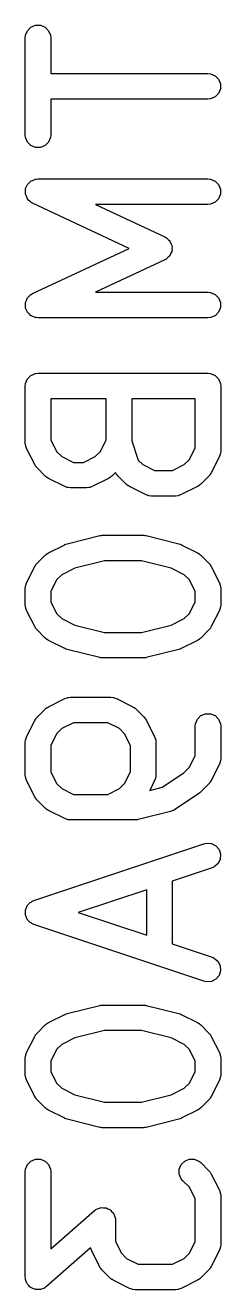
# Model space of a CAD drawing. Header units: millimetres. Extents: x 60 to 220, y -152 to -53.
# Drawn here: x 76.22 to 77.37, y -121.81 to -114.37 of the extents above; entities that cross this region are included whole.
import ezdxf

# ---------------------------------------------------------------- set-up
doc = ezdxf.new("R2010")
doc.units = ezdxf.units.MM
doc.layers.add('F.Silkscreen', color=41, linetype='CONTINUOUS', true_color=0xf2eda1)

msp = doc.modelspace()

# ---------------------------------------------------------------- linework, layer by layer
at = {"layer": 'F.Silkscreen', "linetype": 'CONTINUOUS'}
for p, q in [((76.22006, -114.432093), (76.231259, -114.405057)), ((76.231259, -114.405057), (76.251951, -114.384365)), ((76.251951, -114.384365), (76.278987, -114.373166)), ((76.278987, -114.373166), (76.308251, -114.373166)), ((76.308251, -114.373166), (76.335287, -114.384365)), ((76.335287, -114.384365), (76.355979, -114.405057)), ((76.355979, -114.405057), (76.367178, -114.432093)), ((76.218619, -114.446725), (76.22006, -114.432093)), ((76.218619, -115.018153), (76.218619, -114.446725)), ((76.367178, -114.432093), (76.368619, -114.446725)), ((76.368619, -114.446725), (76.368619, -114.657439)), ((76.368619, -114.657439), (77.293619, -114.657439)), ((77.293619, -114.657439), (77.308251, -114.65888)), ((77.308251, -114.65888), (77.335287, -114.670079)), ((77.335287, -114.670079), (77.355979, -114.690771)), ((77.355979, -114.690771), (77.367178, -114.717807)), ((77.355979, -114.774107), (77.335287, -114.794799)), ((77.367178, -114.747071), (77.355979, -114.774107)), ((77.367178, -114.717807), (77.367178, -114.747071)), ((77.293619, -114.807439), (76.368619, -114.807439)), ((76.368619, -114.807439), (76.368619, -115.018153)), ((77.308251, -114.805998), (77.293619, -114.807439)), ((77.335287, -114.794799), (77.308251, -114.805998)), ((76.22006, -115.032785), (76.218619, -115.018153)), ((76.231259, -115.059821), (76.22006, -115.032785)), ((76.251951, -115.080513), (76.231259, -115.059821)), ((76.278987, -115.091712), (76.251951, -115.080513)), ((76.335287, -115.080513), (76.308251, -115.091712)), ((76.355979, -115.059821), (76.335287, -115.080513)), ((76.367178, -115.032785), (76.355979, -115.059821)), ((76.368619, -115.018153), (76.367178, -115.032785)), ((76.308251, -115.091712), (76.278987, -115.091712)), ((76.233149, -115.307121), (76.242745, -115.298332)), ((76.242745, -115.298332), (76.251951, -115.289127)), ((76.251951, -115.289127), (76.253496, -115.288486)), ((76.253496, -115.288486), (76.25473, -115.287357)), ((76.25473, -115.287357), (76.26696, -115.282909)), ((76.26696, -115.282909), (76.278987, -115.277928)), ((76.278987, -115.277928), (76.281282, -115.277701)), ((76.281282, -115.277701), (76.282231, -115.277357)), ((76.282231, -115.277357), (76.283997, -115.277434)), ((76.283997, -115.277434), (76.293619, -115.276487)), ((76.293619, -115.276487), (77.293619, -115.276487)), ((77.293619, -115.276487), (77.308251, -115.277928)), ((77.308251, -115.277928), (77.335287, -115.289127)), ((77.335287, -115.289127), (77.355979, -115.309819)), ((76.219489, -115.362875), (76.22006, -115.349873)), ((76.22006, -115.364445), (76.219489, -115.362875)), ((76.22006, -115.336855), (76.220699, -115.33531)), ((76.22006, -115.349873), (76.22006, -115.336855)), ((76.22006, -115.366119), (76.22006, -115.364445)), ((76.225041, -115.378145), (76.22006, -115.366119)), ((76.220699, -115.33531), (76.220773, -115.333639)), ((76.220773, -115.333639), (76.226279, -115.32184)), ((76.229489, -115.390376), (76.225041, -115.378145)), ((76.226279, -115.32184), (76.231259, -115.309819)), ((76.231259, -115.309819), (76.232441, -115.308636)), ((76.232441, -115.308636), (76.233149, -115.307121)), ((77.355979, -115.309819), (77.367178, -115.336855)), ((77.367178, -115.366119), (77.355979, -115.393155)), ((77.367178, -115.336855), (77.367178, -115.366119)), ((76.230618, -115.391609), (76.229489, -115.390376)), ((76.231259, -115.393155), (76.230618, -115.391609)), ((76.240464, -115.40236), (76.231259, -115.393155)), ((76.249253, -115.411957), (76.240464, -115.40236)), ((76.251235, -115.413131), (76.249253, -115.411957)), ((76.251951, -115.413847), (76.251235, -115.413131)), ((76.253587, -115.414525), (76.251951, -115.413847)), ((76.261903, -115.419451), (76.253587, -115.414525)), ((76.83055, -115.68482), (76.261903, -115.419451)), ((77.293619, -115.426487), (76.631687, -115.426487)), ((76.631687, -115.426487), (77.039621, -115.616856)), ((77.308251, -115.425046), (77.293619, -115.426487)), ((77.335287, -115.413847), (77.308251, -115.425046)), ((77.355979, -115.393155), (77.335287, -115.413847)), ((77.039621, -115.616856), (77.04498, -115.62003)), ((77.04498, -115.62003), (77.046793, -115.62069)), ((77.046793, -115.62069), (77.048075, -115.621864)), ((77.048075, -115.621864), (77.052271, -115.62435)), ((77.052271, -115.62435), (77.059968, -115.632755)), ((77.059968, -115.632755), (77.068375, -115.640454)), ((77.068375, -115.640454), (77.069784, -115.643474)), ((77.069784, -115.643474), (77.072034, -115.645931)), ((77.072034, -115.645931), (77.075928, -115.65664)), ((77.075928, -115.65664), (77.08075, -115.666972)), ((77.08075, -115.666972), (77.080896, -115.6703)), ((77.080896, -115.6703), (77.082035, -115.673432)), ((77.082035, -115.673432), (77.081534, -115.68482)), ((76.261903, -115.950189), (76.83055, -115.68482)), ((77.04498, -115.749609), (77.039621, -115.752784)), ((77.046793, -115.74895), (77.04498, -115.749609)), ((77.048075, -115.747775), (77.046793, -115.74895)), ((77.052271, -115.74529), (77.048075, -115.747775)), ((77.059968, -115.736884), (77.052271, -115.74529)), ((77.068375, -115.729186), (77.059968, -115.736884)), ((77.069784, -115.726165), (77.068375, -115.729186)), ((77.072034, -115.723709), (77.069784, -115.726165)), ((77.075928, -115.712999), (77.072034, -115.723709)), ((77.08075, -115.702668), (77.075928, -115.712999)), ((77.080896, -115.699339), (77.08075, -115.702668)), ((77.082035, -115.696208), (77.080896, -115.699339)), ((77.081534, -115.68482), (77.082035, -115.696208)), ((77.039621, -115.752784), (76.631687, -115.943153)), ((76.231259, -115.976485), (76.240464, -115.967279)), ((76.240464, -115.967279), (76.249253, -115.957683)), ((76.249253, -115.957683), (76.251235, -115.956508)), ((76.251235, -115.956508), (76.251951, -115.955793)), ((76.251951, -115.955793), (76.253587, -115.955114)), ((76.253587, -115.955114), (76.261903, -115.950189)), ((76.631687, -115.943153), (77.293619, -115.943153)), ((77.293619, -115.943153), (77.308251, -115.944594)), ((77.308251, -115.944594), (77.335287, -115.955793)), ((77.335287, -115.955793), (77.355979, -115.976485)), ((76.219489, -116.006765), (76.22006, -116.005194)), ((76.22006, -116.019766), (76.219489, -116.006765)), ((76.22006, -116.003521), (76.225041, -115.991494)), ((76.22006, -116.005194), (76.22006, -116.003521)), ((76.22006, -116.032785), (76.22006, -116.019766)), ((76.220699, -116.034329), (76.22006, -116.032785)), ((76.220773, -116.036001), (76.220699, -116.034329)), ((76.226279, -116.047799), (76.220773, -116.036001)), ((76.225041, -115.991494), (76.229489, -115.979264)), ((76.231259, -116.059821), (76.226279, -116.047799)), ((76.229489, -115.979264), (76.230618, -115.97803)), ((76.230618, -115.97803), (76.231259, -115.976485)), ((77.355979, -115.976485), (77.367178, -116.003521)), ((77.367178, -116.032785), (77.355979, -116.059821)), ((77.367178, -116.003521), (77.367178, -116.032785)), ((76.232441, -116.061003), (76.231259, -116.059821)), ((76.233149, -116.062519), (76.232441, -116.061003)), ((76.242745, -116.071307), (76.233149, -116.062519)), ((76.251951, -116.080513), (76.242745, -116.071307)), ((76.253496, -116.081153), (76.251951, -116.080513)), ((76.25473, -116.082283), (76.253496, -116.081153)), ((76.26696, -116.08673), (76.25473, -116.082283)), ((76.278987, -116.091712), (76.26696, -116.08673)), ((76.281282, -116.091938), (76.278987, -116.091712)), ((76.282231, -116.092283), (76.281282, -116.091938)), ((76.283997, -116.092205), (76.282231, -116.092283)), ((76.293619, -116.093153), (76.283997, -116.092205)), ((77.293619, -116.093153), (76.293619, -116.093153)), ((77.308251, -116.091712), (77.293619, -116.093153)), ((77.335287, -116.080513), (77.308251, -116.091712)), ((77.355979, -116.059821), (77.335287, -116.080513)), ((76.278987, -116.420785), (76.293619, -116.419344)), ((76.293619, -116.419344), (77.293619, -116.419344)), ((77.293619, -116.419344), (77.308251, -116.420785)), ((76.218619, -116.494344), (76.22006, -116.479712)), ((76.218619, -116.827677), (76.218619, -116.494344)), ((76.22006, -116.479712), (76.231259, -116.452676)), ((76.231259, -116.452676), (76.251951, -116.431984)), ((76.251951, -116.431984), (76.278987, -116.420785)), ((77.308251, -116.420785), (77.335287, -116.431984)), ((77.335287, -116.431984), (77.355979, -116.452676)), ((77.355979, -116.452676), (77.367178, -116.479712)), ((77.367178, -116.479712), (77.368619, -116.494344)), ((77.368619, -116.494344), (77.368619, -116.875296)), ((76.694809, -116.569344), (76.368619, -116.569344)), ((76.368619, -116.569344), (76.368619, -116.809972)), ((76.694809, -116.809972), (76.694809, -116.569344)), ((77.218619, -116.569344), (76.844809, -116.569344)), ((76.844809, -116.569344), (76.844809, -116.815506)), ((77.218619, -116.857591), (77.218619, -116.569344)), ((76.22006, -116.842309), (76.218619, -116.827677)), ((76.221091, -116.844798), (76.22006, -116.842309)), ((76.221282, -116.847486), (76.221091, -116.844798)), ((76.226537, -116.861218), (76.221282, -116.847486)), ((76.274156, -116.956456), (76.226537, -116.861218)), ((76.368619, -116.809972), (76.402877, -116.878488)), ((76.660551, -116.878488), (76.694809, -116.809972)), ((76.844809, -116.815506), (76.88298, -116.93002)), ((77.184361, -116.926106), (77.218619, -116.857591)), ((76.402877, -116.878488), (76.433284, -116.908895)), ((76.433284, -116.908895), (76.5018, -116.943153)), ((76.561628, -116.943153), (76.630144, -116.908895)), ((76.630144, -116.908895), (76.660551, -116.878488)), ((76.88298, -116.93002), (76.909474, -116.956514)), ((77.153953, -116.956513), (77.184361, -116.926106)), ((77.360701, -116.908837), (77.313082, -117.004075)), ((77.365956, -116.895106), (77.360701, -116.908837)), ((77.366147, -116.892416), (77.365956, -116.895106)), ((77.367178, -116.889928), (77.366147, -116.892416)), ((77.368619, -116.875296), (77.367178, -116.889928)), ((76.27812, -116.962755), (76.274156, -116.956456)), ((76.278878, -116.964583), (76.27812, -116.962755)), ((76.280566, -116.966639), (76.278878, -116.964583)), ((76.281988, -116.968899), (76.280566, -116.966639)), ((76.283486, -116.970198), (76.281988, -116.968899)), ((76.288205, -116.975948), (76.283486, -116.970198)), ((76.335824, -117.023567), (76.288205, -116.975948)), ((76.5018, -116.943153), (76.561628, -116.943153)), ((76.749562, -117.001608), (76.727604, -117.023567)), ((76.752271, -117.007676), (76.749562, -117.001608)), ((76.754036, -117.009711), (76.752271, -117.007676)), ((76.755068, -117.012202), (76.754036, -117.009711)), ((76.764395, -117.023567), (76.755068, -117.012202)), ((76.909474, -116.956514), (76.97799, -116.990772)), ((76.97799, -116.990772), (77.085437, -116.990772)), ((77.085437, -116.990772), (77.153953, -116.956513)), ((77.306672, -117.014258), (77.30525, -117.016518)), ((77.30836, -117.012202), (77.306672, -117.014258)), ((77.309117, -117.010374), (77.30836, -117.012202)), ((77.313082, -117.004075), (77.309117, -117.010374)), ((76.341573, -117.028285), (76.335824, -117.023567)), ((76.342873, -117.029784), (76.341573, -117.028285)), ((76.345132, -117.031205), (76.342873, -117.029784)), ((76.347189, -117.032894), (76.345132, -117.031205)), ((76.349016, -117.033651), (76.347189, -117.032894)), ((76.355316, -117.037616), (76.349016, -117.033651)), ((76.450554, -117.085235), (76.355316, -117.037616)), ((76.464285, -117.09049), (76.450554, -117.085235)), ((76.612874, -117.085235), (76.599142, -117.09049)), ((76.708112, -117.037616), (76.612874, -117.085235)), ((76.714411, -117.033651), (76.708112, -117.037616)), ((76.716239, -117.032894), (76.714411, -117.033651)), ((76.718295, -117.031205), (76.716239, -117.032894)), ((76.720555, -117.029784), (76.718295, -117.031205)), ((76.721854, -117.028285), (76.720555, -117.029784)), ((76.727604, -117.023567), (76.721854, -117.028285)), ((76.812014, -117.071186), (76.764395, -117.023567)), ((76.817763, -117.075904), (76.812014, -117.071186)), ((76.819063, -117.077403), (76.817763, -117.075904)), ((76.821322, -117.078824), (76.819063, -117.077403)), ((76.823379, -117.080513), (76.821322, -117.078824)), ((76.825206, -117.08127), (76.823379, -117.080513)), ((76.831506, -117.085235), (76.825206, -117.08127)), ((76.926744, -117.132854), (76.831506, -117.085235)), ((77.231921, -117.085235), (77.136683, -117.132854)), ((77.238217, -117.081271), (77.231921, -117.085235)), ((77.240047, -117.080514), (77.238217, -117.081271)), ((77.242105, -117.078824), (77.240047, -117.080514)), ((77.244364, -117.077403), (77.242105, -117.078824)), ((77.245663, -117.075904), (77.244364, -117.077403)), ((77.251412, -117.071187), (77.245663, -117.075904)), ((77.299032, -117.023568), (77.251412, -117.071187)), ((77.30375, -117.017818), (77.299032, -117.023568)), ((77.30525, -117.016518), (77.30375, -117.017818)), ((76.466974, -117.090681), (76.464285, -117.09049)), ((76.469463, -117.091712), (76.466974, -117.090681)), ((76.484095, -117.093153), (76.469463, -117.091712)), ((76.579333, -117.093153), (76.484095, -117.093153)), ((76.593965, -117.091712), (76.579333, -117.093153)), ((76.596454, -117.09068), (76.593965, -117.091712)), ((76.599142, -117.09049), (76.596454, -117.09068)), ((76.940475, -117.138109), (76.926744, -117.132854)), ((76.943164, -117.1383), (76.940475, -117.138109)), ((76.945653, -117.139331), (76.943164, -117.1383)), ((76.960285, -117.140772), (76.945653, -117.139331)), ((77.103142, -117.140772), (76.960285, -117.140772)), ((77.117774, -117.139331), (77.103142, -117.140772)), ((77.120263, -117.138299), (77.117774, -117.139331)), ((77.122951, -117.138109), (77.120263, -117.138299)), ((77.136683, -117.132854), (77.122951, -117.138109)), ((76.465905, -117.421583), (76.656381, -117.373964)), ((76.656381, -117.373964), (76.658917, -117.373588)), ((76.658917, -117.373588), (76.659939, -117.373166)), ((76.659939, -117.373166), (76.665451, -117.372623)), ((76.665451, -117.372623), (76.670925, -117.371814)), ((76.670925, -117.371814), (76.672017, -117.371976)), ((76.672017, -117.371976), (76.674571, -117.371725)), ((76.674571, -117.371725), (76.912666, -117.371725)), ((76.912666, -117.371725), (76.915219, -117.371976)), ((76.915219, -117.371976), (76.916312, -117.371814)), ((76.916312, -117.371814), (76.921785, -117.372623)), ((76.921785, -117.372623), (76.927298, -117.373166)), ((76.927298, -117.373166), (76.928319, -117.373588)), ((76.928319, -117.373588), (76.930856, -117.373964)), ((76.930856, -117.373964), (77.121332, -117.421583)), ((76.355316, -117.474881), (76.450554, -117.427262)), ((76.450554, -117.427262), (76.451623, -117.426852)), ((76.451623, -117.426852), (76.452059, -117.42653)), ((76.452059, -117.42653), (76.458195, -117.424337)), ((76.458195, -117.424337), (76.464285, -117.422007)), ((76.464285, -117.422007), (76.464825, -117.421968)), ((76.464825, -117.421968), (76.465905, -117.421583)), ((77.121332, -117.421583), (77.122411, -117.421968)), ((77.122411, -117.421968), (77.122951, -117.422007)), ((77.122951, -117.422007), (77.129032, -117.424334)), ((77.129032, -117.424334), (77.135178, -117.42653)), ((77.135178, -117.42653), (77.135613, -117.426852)), ((77.135613, -117.426852), (77.136683, -117.427262)), ((77.136683, -117.427262), (77.231921, -117.474881)), ((76.288205, -117.536549), (76.335824, -117.48893)), ((76.335824, -117.48893), (76.341573, -117.484211)), ((76.341573, -117.484211), (76.342873, -117.482713)), ((76.342873, -117.482713), (76.345132, -117.481291)), ((76.345132, -117.481291), (76.347189, -117.479603)), ((76.347189, -117.479603), (76.349016, -117.478845)), ((76.349016, -117.478845), (76.355316, -117.474881)), ((76.683805, -117.521725), (76.510271, -117.565108)), ((76.903432, -117.521725), (76.683805, -117.521725)), ((77.076966, -117.565108), (76.903432, -117.521725)), ((77.231921, -117.474881), (77.238217, -117.478844)), ((77.238217, -117.478844), (77.240047, -117.479602)), ((77.240047, -117.479602), (77.242105, -117.481291)), ((77.242105, -117.481291), (77.244364, -117.482713)), ((77.244364, -117.482713), (77.245663, -117.484211)), ((77.245663, -117.484211), (77.251412, -117.488929)), ((77.251412, -117.488929), (77.299032, -117.536548)), ((76.226537, -117.651279), (76.274156, -117.556041)), ((76.274156, -117.556041), (76.27812, -117.549741)), ((76.27812, -117.549741), (76.278878, -117.547914)), ((76.278878, -117.547914), (76.280566, -117.545857)), ((76.280566, -117.545857), (76.281988, -117.543598)), ((76.281988, -117.543598), (76.283486, -117.542298)), ((76.283486, -117.542298), (76.288205, -117.536549)), ((76.433284, -117.603602), (76.402877, -117.634009)), ((76.510271, -117.565108), (76.433284, -117.603602)), ((77.153953, -117.603602), (77.076966, -117.565108)), ((77.184361, -117.634009), (77.153953, -117.603602)), ((77.299032, -117.536548), (77.30375, -117.542297)), ((77.30375, -117.542297), (77.30525, -117.543598)), ((77.30525, -117.543598), (77.306672, -117.545857)), ((77.306672, -117.545857), (77.30836, -117.547914)), ((77.30836, -117.547914), (77.309117, -117.549741)), ((77.309117, -117.549741), (77.313082, -117.556041)), ((77.313082, -117.556041), (77.360701, -117.651279)), ((76.218619, -117.68482), (76.22006, -117.670188)), ((76.22006, -117.670188), (76.221091, -117.667698)), ((76.221091, -117.667698), (76.221282, -117.665011)), ((76.221282, -117.665011), (76.226537, -117.651279)), ((76.402877, -117.634009), (76.368619, -117.702525)), ((77.218619, -117.702525), (77.184361, -117.634009)), ((77.360701, -117.651279), (77.365956, -117.66501)), ((77.365956, -117.66501), (77.366147, -117.667699)), ((77.366147, -117.667699), (77.367178, -117.670188)), ((77.367178, -117.670188), (77.368619, -117.68482)), ((76.218619, -117.780058), (76.218619, -117.68482)), ((76.368619, -117.702525), (76.368619, -117.762353)), ((77.218619, -117.762353), (77.218619, -117.702525)), ((77.368619, -117.68482), (77.368619, -117.780058)), ((76.22006, -117.79469), (76.218619, -117.780058)), ((76.221091, -117.797179), (76.22006, -117.79469)), ((76.221282, -117.799867), (76.221091, -117.797179)), ((76.226537, -117.813599), (76.221282, -117.799867)), ((76.274156, -117.908837), (76.226537, -117.813599)), ((76.368619, -117.762353), (76.402877, -117.830869)), ((76.402877, -117.830869), (76.433284, -117.861276)), ((77.153953, -117.861275), (77.184361, -117.830868)), ((77.184361, -117.830868), (77.218619, -117.762353)), ((77.360701, -117.813599), (77.313082, -117.908837)), ((77.365956, -117.799868), (77.360701, -117.813599)), ((77.366147, -117.797178), (77.365956, -117.799868)), ((77.367178, -117.79469), (77.366147, -117.797178)), ((77.368619, -117.780058), (77.367178, -117.79469)), ((76.433284, -117.861276), (76.510271, -117.899769)), ((76.510271, -117.899769), (76.683805, -117.943153)), ((76.903432, -117.943153), (77.076966, -117.899769)), ((77.076966, -117.899769), (77.153953, -117.861275)), ((76.27812, -117.915136), (76.274156, -117.908837)), ((76.278878, -117.916964), (76.27812, -117.915136)), ((76.280566, -117.91902), (76.278878, -117.916964)), ((76.281988, -117.92128), (76.280566, -117.91902)), ((76.283486, -117.922579), (76.281988, -117.92128)), ((76.288205, -117.928329), (76.283486, -117.922579)), ((76.335824, -117.975948), (76.288205, -117.928329)), ((76.341573, -117.980666), (76.335824, -117.975948)), ((76.342873, -117.982165), (76.341573, -117.980666)), ((76.683805, -117.943153), (76.903432, -117.943153)), ((77.245663, -117.980666), (77.244364, -117.982165)), ((77.251412, -117.975949), (77.245663, -117.980666)), ((77.299032, -117.92833), (77.251412, -117.975949)), ((77.30375, -117.92258), (77.299032, -117.92833)), ((77.30525, -117.92128), (77.30375, -117.92258)), ((77.306672, -117.91902), (77.30525, -117.92128)), ((77.30836, -117.916964), (77.306672, -117.91902)), ((77.309117, -117.915136), (77.30836, -117.916964)), ((77.313082, -117.908837), (77.309117, -117.915136)), ((76.345132, -117.983586), (76.342873, -117.982165)), ((76.347189, -117.985275), (76.345132, -117.983586)), ((76.349016, -117.986032), (76.347189, -117.985275)), ((76.355316, -117.989997), (76.349016, -117.986032)), ((76.450554, -118.037616), (76.355316, -117.989997)), ((76.451623, -118.038025), (76.450554, -118.037616)), ((76.452059, -118.038348), (76.451623, -118.038025)), ((76.458195, -118.04054), (76.452059, -118.038348)), ((76.464285, -118.042871), (76.458195, -118.04054)), ((76.464825, -118.042909), (76.464285, -118.042871)), ((76.465905, -118.043295), (76.464825, -118.042909)), ((76.656381, -118.090914), (76.465905, -118.043295)), ((77.121332, -118.043295), (76.930856, -118.090914)), ((77.122411, -118.042909), (77.121332, -118.043295)), ((77.122951, -118.042871), (77.122411, -118.042909)), ((77.129032, -118.040543), (77.122951, -118.042871)), ((77.135178, -118.038348), (77.129032, -118.040543)), ((77.135613, -118.038025), (77.135178, -118.038348)), ((77.136683, -118.037616), (77.135613, -118.038025)), ((77.231921, -117.989997), (77.136683, -118.037616)), ((77.238217, -117.986033), (77.231921, -117.989997)), ((77.240047, -117.985276), (77.238217, -117.986033)), ((77.242105, -117.983586), (77.240047, -117.985276)), ((77.244364, -117.982165), (77.242105, -117.983586)), ((76.658917, -118.091289), (76.656381, -118.090914)), ((76.659939, -118.091712), (76.658917, -118.091289)), ((76.665451, -118.092254), (76.659939, -118.091712)), ((76.670925, -118.093064), (76.665451, -118.092254)), ((76.672017, -118.092901), (76.670925, -118.093064)), ((76.674571, -118.093153), (76.672017, -118.092901)), ((76.912666, -118.093153), (76.674571, -118.093153)), ((76.915219, -118.092901), (76.912666, -118.093153)), ((76.916312, -118.093064), (76.915219, -118.092901)), ((76.921785, -118.092254), (76.916312, -118.093064)), ((76.927298, -118.091712), (76.921785, -118.092254)), ((76.928319, -118.091289), (76.927298, -118.091712)), ((76.930856, -118.090914), (76.928319, -118.091289)), ((76.355316, -118.379643), (76.450554, -118.332024)), ((76.450554, -118.332024), (76.464285, -118.326769)), ((76.464285, -118.326769), (76.466974, -118.326577)), ((76.466974, -118.326577), (76.469463, -118.325547)), ((76.469463, -118.325547), (76.484095, -118.324106)), ((76.484095, -118.324106), (76.72219, -118.324106)), ((76.72219, -118.324106), (76.736822, -118.325547)), ((76.736822, -118.325547), (76.739311, -118.326578)), ((76.739311, -118.326578), (76.741999, -118.326769)), ((76.741999, -118.326769), (76.755731, -118.332024)), ((76.755731, -118.332024), (76.850969, -118.379643)), ((76.288205, -118.441311), (76.335824, -118.393692)), ((76.335824, -118.393692), (76.341573, -118.388973)), ((76.341573, -118.388973), (76.342873, -118.387475)), ((76.342873, -118.387475), (76.345132, -118.386053)), ((76.345132, -118.386053), (76.347189, -118.384365)), ((76.347189, -118.384365), (76.349016, -118.383607)), ((76.349016, -118.383607), (76.355316, -118.379643)), ((76.850969, -118.379643), (76.857268, -118.383607)), ((76.857268, -118.383607), (76.859096, -118.384365)), ((76.859096, -118.384365), (76.861152, -118.386053)), ((76.861152, -118.386053), (76.863412, -118.387475)), ((76.863412, -118.387475), (76.864711, -118.388973)), ((76.864711, -118.388973), (76.870461, -118.393692)), ((76.870461, -118.393692), (76.91808, -118.441311)), ((77.251951, -118.431984), (77.278987, -118.420785)), ((77.278987, -118.420785), (77.308251, -118.420785)), ((77.308251, -118.420785), (77.335287, -118.431984)), ((76.226537, -118.556041), (76.274156, -118.460803)), ((76.274156, -118.460803), (76.27812, -118.454503)), ((76.27812, -118.454503), (76.278878, -118.452676)), ((76.278878, -118.452676), (76.280566, -118.450619)), ((76.280566, -118.450619), (76.281988, -118.44836)), ((76.281988, -118.44836), (76.283486, -118.44706)), ((76.283486, -118.44706), (76.288205, -118.441311)), ((76.5018, -118.474106), (76.433284, -118.508364)), ((76.704485, -118.474106), (76.5018, -118.474106)), ((76.773001, -118.508364), (76.704485, -118.474106)), ((76.91808, -118.441311), (76.922798, -118.44706)), ((76.922798, -118.44706), (76.924297, -118.44836)), ((76.924297, -118.44836), (76.925718, -118.450619)), ((76.925718, -118.450619), (76.927407, -118.452676)), ((76.927407, -118.452676), (76.928164, -118.454503)), ((76.928164, -118.454503), (76.932129, -118.460803)), ((76.932129, -118.460803), (76.979748, -118.556041)), ((77.218619, -118.494344), (77.22006, -118.479712)), ((77.218619, -118.667115), (77.218619, -118.494344)), ((77.22006, -118.479712), (77.231259, -118.452676)), ((77.231259, -118.452676), (77.251951, -118.431984)), ((77.335287, -118.431984), (77.355979, -118.452676)), ((77.355979, -118.452676), (77.367178, -118.479712)), ((77.367178, -118.479712), (77.368619, -118.494344)), ((77.368619, -118.494344), (77.368619, -118.68482)), ((76.218619, -118.589582), (76.22006, -118.57495)), ((76.22006, -118.57495), (76.221091, -118.57246)), ((76.221091, -118.57246), (76.221282, -118.569773)), ((76.221282, -118.569773), (76.226537, -118.556041)), ((76.402877, -118.538771), (76.368619, -118.607287)), ((76.433284, -118.508364), (76.402877, -118.538771)), ((76.803408, -118.538771), (76.773001, -118.508364)), ((76.837666, -118.607287), (76.803408, -118.538771)), ((76.979748, -118.556041), (76.985003, -118.569772)), ((76.985003, -118.569772), (76.985194, -118.572461)), ((76.985194, -118.572461), (76.986225, -118.57495)), ((76.986225, -118.57495), (76.987666, -118.589582)), ((76.218619, -118.780058), (76.218619, -118.589582)), ((76.368619, -118.607287), (76.368619, -118.762353)), ((76.837666, -118.762353), (76.837666, -118.607287)), ((76.987666, -118.589582), (76.987666, -118.780058)), ((77.184361, -118.73563), (77.218619, -118.667115)), ((77.360701, -118.718361), (77.313082, -118.813599)), ((77.365956, -118.70463), (77.360701, -118.718361)), ((77.366147, -118.70194), (77.365956, -118.70463)), ((77.367178, -118.699452), (77.366147, -118.70194)), ((77.368619, -118.68482), (77.367178, -118.699452)), ((76.22006, -118.79469), (76.218619, -118.780058)), ((76.221091, -118.797179), (76.22006, -118.79469)), ((76.221282, -118.799867), (76.221091, -118.797179)), ((76.368619, -118.762353), (76.402877, -118.830869)), ((76.803408, -118.830869), (76.837666, -118.762353)), ((76.985194, -118.797178), (76.985003, -118.799868)), ((76.986225, -118.79469), (76.985194, -118.797178)), ((76.987666, -118.780058), (76.986225, -118.79469)), ((77.024729, -118.853304), (77.150598, -118.769392)), ((77.150598, -118.769392), (77.184361, -118.73563)), ((76.226537, -118.813599), (76.221282, -118.799867)), ((76.274156, -118.908837), (76.226537, -118.813599)), ((76.402877, -118.830869), (76.433284, -118.861276)), ((76.433284, -118.861276), (76.5018, -118.895534)), ((76.704485, -118.895534), (76.773001, -118.861276)), ((76.773001, -118.861276), (76.803408, -118.830869)), ((76.979748, -118.813599), (76.950633, -118.871829)), ((76.950633, -118.871829), (77.024729, -118.853304)), ((76.985003, -118.799868), (76.979748, -118.813599)), ((77.299032, -118.833092), (77.251412, -118.880711)), ((77.30375, -118.827342), (77.299032, -118.833092)), ((77.30525, -118.826042), (77.30375, -118.827342)), ((77.306672, -118.823782), (77.30525, -118.826042)), ((77.30836, -118.821726), (77.306672, -118.823782)), ((77.309117, -118.819898), (77.30836, -118.821726)), ((77.313082, -118.813599), (77.309117, -118.819898)), ((76.27812, -118.915136), (76.274156, -118.908837)), ((76.278878, -118.916964), (76.27812, -118.915136)), ((76.280566, -118.91902), (76.278878, -118.916964)), ((76.281988, -118.92128), (76.280566, -118.91902)), ((76.283486, -118.922579), (76.281988, -118.92128)), ((76.288205, -118.928329), (76.283486, -118.922579)), ((76.335824, -118.975948), (76.288205, -118.928329)), ((76.5018, -118.895534), (76.704485, -118.895534)), ((77.239983, -118.890081), (77.097126, -118.985319)), ((77.240023, -118.890047), (77.239983, -118.890081)), ((77.240047, -118.890038), (77.240023, -118.890047)), ((77.245623, -118.885461), (77.240047, -118.890038)), ((77.251358, -118.880765), (77.245623, -118.885461)), ((77.251372, -118.880743), (77.251358, -118.880765)), ((77.251412, -118.880711), (77.251372, -118.880743)), ((76.341573, -118.980666), (76.335824, -118.975948)), ((76.342873, -118.982165), (76.341573, -118.980666)), ((76.345132, -118.983586), (76.342873, -118.982165)), ((76.347189, -118.985275), (76.345132, -118.983586)), ((76.349016, -118.986032), (76.347189, -118.985275)), ((76.355316, -118.989997), (76.349016, -118.986032)), ((76.450554, -119.037616), (76.355316, -118.989997)), ((77.073713, -118.995676), (76.883237, -119.043295)), ((77.082335, -118.992595), (77.073713, -118.995676)), ((77.084152, -118.992236), (77.082335, -118.992595)), ((77.085799, -118.991357), (77.084152, -118.992236)), ((77.087559, -118.990729), (77.085799, -118.991357)), ((77.089047, -118.989625), (77.087559, -118.990729)), ((77.097126, -118.985319), (77.089047, -118.989625)), ((76.464285, -119.042871), (76.450554, -119.037616)), ((76.466974, -119.043062), (76.464285, -119.042871)), ((76.469463, -119.044093), (76.466974, -119.043062)), ((76.484095, -119.045534), (76.469463, -119.044093)), ((76.865047, -119.045534), (76.484095, -119.045534)), ((76.8676, -119.045282), (76.865047, -119.045534)), ((76.868693, -119.045445), (76.8676, -119.045282)), ((76.874166, -119.044635), (76.868693, -119.045445)), ((76.879679, -119.044093), (76.874166, -119.044635)), ((76.8807, -119.04367), (76.879679, -119.044093)), ((76.883237, -119.043295), (76.8807, -119.04367)), ((76.269902, -119.518431), (77.269902, -119.185098)), ((77.269902, -119.185098), (77.284238, -119.181838)), ((77.284238, -119.181838), (77.313428, -119.183913)), ((77.313428, -119.183913), (77.339602, -119.196999)), ((77.339602, -119.196999), (77.358776, -119.219107)), ((77.358776, -119.219107), (77.36803, -119.246869)), ((77.352868, -119.302232), (77.330761, -119.321406)), ((77.365955, -119.276059), (77.352868, -119.302232)), ((77.36803, -119.246869), (77.365955, -119.276059)), ((77.317336, -119.3274), (77.082904, -119.405543)), ((77.330761, -119.321406), (77.317336, -119.3274)), ((76.932904, -119.455543), (76.530789, -119.589582)), ((76.932904, -119.72362), (76.932904, -119.455543)), ((77.082904, -119.405543), (77.082904, -119.77362)), ((76.234369, -119.543599), (76.241473, -119.537436)), ((76.241473, -119.537436), (76.247636, -119.530332)), ((76.247636, -119.530332), (76.252427, -119.527936)), ((76.252427, -119.527936), (76.256476, -119.524425)), ((76.256476, -119.524425), (76.269902, -119.518431)), ((76.219208, -119.580202), (76.220903, -119.575116)), ((76.219874, -119.589582), (76.219208, -119.580202)), ((76.219208, -119.598962), (76.219874, -119.589582)), ((76.220903, -119.604047), (76.219208, -119.598962)), ((76.220903, -119.575116), (76.221283, -119.569772)), ((76.221283, -119.609392), (76.220903, -119.604047)), ((76.221283, -119.569772), (76.225487, -119.561362)), ((76.225487, -119.617801), (76.221283, -119.609392)), ((76.225487, -119.561362), (76.228462, -119.552439)), ((76.228462, -119.552439), (76.231973, -119.54839)), ((76.231973, -119.54839), (76.234369, -119.543599)), ((76.530789, -119.589582), (76.932904, -119.72362)), ((76.228462, -119.626725), (76.225487, -119.617801)), ((76.231973, -119.630773), (76.228462, -119.626725)), ((76.234369, -119.635565), (76.231973, -119.630773)), ((76.241473, -119.641727), (76.234369, -119.635565)), ((76.247636, -119.648832), (76.241473, -119.641727)), ((76.252427, -119.651227), (76.247636, -119.648832)), ((76.256476, -119.654739), (76.252427, -119.651227)), ((76.269902, -119.660733), (76.256476, -119.654739)), ((77.269902, -119.994066), (76.269902, -119.660733)), ((77.082904, -119.77362), (77.317336, -119.851764)), ((77.317336, -119.851764), (77.330761, -119.857758)), ((77.330761, -119.857758), (77.352868, -119.876932)), ((77.352868, -119.876932), (77.365955, -119.903105)), ((77.365955, -119.903105), (77.36803, -119.932295)), ((77.339602, -119.982165), (77.313428, -119.995251)), ((77.358776, -119.960057), (77.339602, -119.982165)), ((77.36803, -119.932295), (77.358776, -119.960057)), ((77.284238, -119.997326), (77.269902, -119.994066)), ((77.313428, -119.995251), (77.284238, -119.997326)), ((76.465905, -120.183488), (76.656381, -120.135869)), ((76.656381, -120.135869), (76.658917, -120.135493)), ((76.658917, -120.135493), (76.659939, -120.135071)), ((76.659939, -120.135071), (76.665451, -120.134528)), ((76.665451, -120.134528), (76.670925, -120.133719)), ((76.670925, -120.133719), (76.672017, -120.133881)), ((76.672017, -120.133881), (76.674571, -120.13363)), ((76.674571, -120.13363), (76.912666, -120.13363)), ((76.912666, -120.13363), (76.915219, -120.133881)), ((76.915219, -120.133881), (76.916312, -120.133719)), ((76.916312, -120.133719), (76.921785, -120.134528)), ((76.921785, -120.134528), (76.927298, -120.135071)), ((76.927298, -120.135071), (76.928319, -120.135493)), ((76.928319, -120.135493), (76.930856, -120.135869)), ((76.930856, -120.135869), (77.121332, -120.183488)), ((76.355316, -120.236786), (76.450554, -120.189167)), ((76.450554, -120.189167), (76.451623, -120.188757)), ((76.451623, -120.188757), (76.452059, -120.188435)), ((76.452059, -120.188435), (76.458195, -120.186242)), ((76.458195, -120.186242), (76.464285, -120.183912)), ((76.464285, -120.183912), (76.464825, -120.183873)), ((76.464825, -120.183873), (76.465905, -120.183488)), ((77.121332, -120.183488), (77.122411, -120.183873)), ((77.122411, -120.183873), (77.122951, -120.183912)), ((77.122951, -120.183912), (77.129032, -120.186239)), ((77.129032, -120.186239), (77.135178, -120.188435)), ((77.135178, -120.188435), (77.135613, -120.188757)), ((77.135613, -120.188757), (77.136683, -120.189167)), ((77.136683, -120.189167), (77.231921, -120.236786)), ((76.288205, -120.298454), (76.335824, -120.250835)), ((76.335824, -120.250835), (76.341573, -120.246116)), ((76.341573, -120.246116), (76.342873, -120.244618)), ((76.342873, -120.244618), (76.345132, -120.243196)), ((76.345132, -120.243196), (76.347189, -120.241508)), ((76.347189, -120.241508), (76.349016, -120.24075)), ((76.349016, -120.24075), (76.355316, -120.236786)), ((76.683805, -120.28363), (76.510271, -120.327013)), ((76.903432, -120.28363), (76.683805, -120.28363)), ((77.076966, -120.327013), (76.903432, -120.28363)), ((77.231921, -120.236786), (77.238217, -120.240749)), ((77.238217, -120.240749), (77.240047, -120.241507)), ((77.240047, -120.241507), (77.242105, -120.243196)), ((77.242105, -120.243196), (77.244364, -120.244618)), ((77.244364, -120.244618), (77.245663, -120.246116)), ((77.245663, -120.246116), (77.251412, -120.250834)), ((77.251412, -120.250834), (77.299032, -120.298453)), ((76.226537, -120.413184), (76.274156, -120.317946)), ((76.274156, -120.317946), (76.27812, -120.311646)), ((76.27812, -120.311646), (76.278878, -120.309819)), ((76.278878, -120.309819), (76.280566, -120.307762)), ((76.280566, -120.307762), (76.281988, -120.305503)), ((76.281988, -120.305503), (76.283486, -120.304203)), ((76.283486, -120.304203), (76.288205, -120.298454)), ((76.510271, -120.327013), (76.433284, -120.365507)), ((77.153953, -120.365507), (77.076966, -120.327013)), ((77.299032, -120.298453), (77.30375, -120.304202)), ((77.30375, -120.304202), (77.30525, -120.305503)), ((77.30525, -120.305503), (77.306672, -120.307762)), ((77.306672, -120.307762), (77.30836, -120.309819)), ((77.30836, -120.309819), (77.309117, -120.311646)), ((77.309117, -120.311646), (77.313082, -120.317946)), ((77.313082, -120.317946), (77.360701, -120.413184)), ((76.218619, -120.446725), (76.22006, -120.432093)), ((76.22006, -120.432093), (76.221091, -120.429603)), ((76.221091, -120.429603), (76.221282, -120.426916)), ((76.221282, -120.426916), (76.226537, -120.413184)), ((76.402877, -120.395914), (76.368619, -120.46443)), ((76.433284, -120.365507), (76.402877, -120.395914)), ((77.184361, -120.395914), (77.153953, -120.365507)), ((77.218619, -120.46443), (77.184361, -120.395914)), ((77.360701, -120.413184), (77.365956, -120.426915)), ((77.365956, -120.426915), (77.366147, -120.429604)), ((77.366147, -120.429604), (77.367178, -120.432093)), ((77.367178, -120.432093), (77.368619, -120.446725)), ((76.218619, -120.541963), (76.218619, -120.446725)), ((76.368619, -120.46443), (76.368619, -120.524258)), ((77.218619, -120.524258), (77.218619, -120.46443)), ((77.368619, -120.446725), (77.368619, -120.541963)), ((76.22006, -120.556595), (76.218619, -120.541963)), ((76.221091, -120.559084), (76.22006, -120.556595)), ((76.221282, -120.561772), (76.221091, -120.559084)), ((76.226537, -120.575504), (76.221282, -120.561772)), ((76.274156, -120.670742), (76.226537, -120.575504)), ((76.368619, -120.524258), (76.402877, -120.592774)), ((77.184361, -120.592773), (77.218619, -120.524258)), ((77.360701, -120.575504), (77.313082, -120.670742)), ((77.365956, -120.561773), (77.360701, -120.575504)), ((77.366147, -120.559083), (77.365956, -120.561773)), ((77.367178, -120.556595), (77.366147, -120.559083)), ((77.368619, -120.541963), (77.367178, -120.556595)), ((76.402877, -120.592774), (76.433284, -120.623181)), ((76.433284, -120.623181), (76.510271, -120.661674)), ((77.076966, -120.661674), (77.153953, -120.62318)), ((77.153953, -120.62318), (77.184361, -120.592773)), ((76.27812, -120.677041), (76.274156, -120.670742)), ((76.278878, -120.678869), (76.27812, -120.677041)), ((76.280566, -120.680925), (76.278878, -120.678869)), ((76.281988, -120.683185), (76.280566, -120.680925)), ((76.283486, -120.684484), (76.281988, -120.683185)), ((76.288205, -120.690234), (76.283486, -120.684484)), ((76.335824, -120.737853), (76.288205, -120.690234)), ((76.510271, -120.661674), (76.683805, -120.705058)), ((76.683805, -120.705058), (76.903432, -120.705058)), ((76.903432, -120.705058), (77.076966, -120.661674)), ((77.299032, -120.690235), (77.251412, -120.737854)), ((77.30375, -120.684485), (77.299032, -120.690235)), ((77.30525, -120.683185), (77.30375, -120.684485)), ((77.306672, -120.680925), (77.30525, -120.683185)), ((77.30836, -120.678869), (77.306672, -120.680925)), ((77.309117, -120.677041), (77.30836, -120.678869)), ((77.313082, -120.670742), (77.309117, -120.677041)), ((76.341573, -120.742571), (76.335824, -120.737853)), ((76.342873, -120.74407), (76.341573, -120.742571)), ((76.345132, -120.745491), (76.342873, -120.74407)), ((76.347189, -120.74718), (76.345132, -120.745491)), ((76.349016, -120.747937), (76.347189, -120.74718)), ((76.355316, -120.751902), (76.349016, -120.747937)), ((76.450554, -120.799521), (76.355316, -120.751902)), ((76.451623, -120.79993), (76.450554, -120.799521)), ((76.452059, -120.800253), (76.451623, -120.79993)), ((76.458195, -120.802445), (76.452059, -120.800253)), ((76.464285, -120.804776), (76.458195, -120.802445)), ((76.464825, -120.804814), (76.464285, -120.804776)), ((76.465905, -120.8052), (76.464825, -120.804814)), ((76.656381, -120.852819), (76.465905, -120.8052)), ((77.121332, -120.8052), (76.930856, -120.852819)), ((77.122411, -120.804814), (77.121332, -120.8052)), ((77.122951, -120.804776), (77.122411, -120.804814)), ((77.129032, -120.802448), (77.122951, -120.804776)), ((77.135178, -120.800253), (77.129032, -120.802448)), ((77.135613, -120.79993), (77.135178, -120.800253)), ((77.136683, -120.799521), (77.135613, -120.79993)), ((77.231921, -120.751902), (77.136683, -120.799521)), ((77.238217, -120.747938), (77.231921, -120.751902)), ((77.240047, -120.747181), (77.238217, -120.747938)), ((77.242105, -120.745491), (77.240047, -120.747181)), ((77.244364, -120.74407), (77.242105, -120.745491)), ((77.245663, -120.742571), (77.244364, -120.74407)), ((77.251412, -120.737854), (77.245663, -120.742571)), ((76.658917, -120.853194), (76.656381, -120.852819)), ((76.659939, -120.853617), (76.658917, -120.853194)), ((76.665451, -120.854159), (76.659939, -120.853617)), ((76.670925, -120.854969), (76.665451, -120.854159)), ((76.672017, -120.854806), (76.670925, -120.854969)), ((76.674571, -120.855058), (76.672017, -120.854806)), ((76.912666, -120.855058), (76.674571, -120.855058)), ((76.915219, -120.854806), (76.912666, -120.855058)), ((76.916312, -120.854969), (76.915219, -120.854806)), ((76.921785, -120.854159), (76.916312, -120.854969)), ((76.927298, -120.853617), (76.921785, -120.854159)), ((76.928319, -120.853194), (76.927298, -120.853617)), ((76.930856, -120.852819), (76.928319, -120.853194)), ((76.218619, -121.113392), (76.22006, -121.09876)), ((76.22006, -121.09876), (76.231259, -121.071724)), ((76.231259, -121.071724), (76.251951, -121.051032)), ((76.251951, -121.051032), (76.278987, -121.039833)), ((76.278987, -121.039833), (76.308251, -121.039833)), ((76.308251, -121.039833), (76.335287, -121.051032)), ((76.335287, -121.051032), (76.355979, -121.071724)), ((76.355979, -121.071724), (76.367178, -121.09876)), ((76.367178, -121.09876), (76.368619, -121.113392)), ((77.124821, -121.098761), (77.136019, -121.071725)), ((77.124821, -121.128024), (77.124821, -121.098761)), ((77.136019, -121.071725), (77.156712, -121.051032)), ((77.156712, -121.051032), (77.183748, -121.039833)), ((77.183748, -121.039833), (77.213011, -121.039833)), ((77.213011, -121.039833), (77.240047, -121.051031)), ((77.240047, -121.051031), (77.251412, -121.060358)), ((77.251412, -121.060358), (77.299032, -121.107977)), ((76.218619, -121.732439), (76.218619, -121.113392)), ((76.368619, -121.113392), (76.368619, -121.567156)), ((77.13602, -121.15506), (77.124821, -121.128024)), ((77.145348, -121.166426), (77.13602, -121.15506)), ((77.184361, -121.205438), (77.145348, -121.166426)), ((77.299032, -121.107977), (77.30375, -121.113726)), ((77.30375, -121.113726), (77.30525, -121.115027)), ((77.30525, -121.115027), (77.306672, -121.117286)), ((77.306672, -121.117286), (77.30836, -121.119343)), ((77.30836, -121.119343), (77.309117, -121.12117)), ((77.309117, -121.12117), (77.313082, -121.12747)), ((77.313082, -121.12747), (77.360701, -121.222708)), ((77.218619, -121.273954), (77.184361, -121.205438)), ((77.360701, -121.222708), (77.365956, -121.236439)), ((77.365956, -121.236439), (77.366147, -121.239128)), ((77.366147, -121.239128), (77.367178, -121.241617)), ((77.367178, -121.241617), (77.368619, -121.256249)), ((76.648681, -121.33021), (76.659939, -121.325547)), ((76.659939, -121.325547), (76.66247, -121.325547)), ((76.66247, -121.325547), (76.664865, -121.324737)), ((76.664865, -121.324737), (76.677018, -121.325547)), ((76.677018, -121.325547), (76.689203, -121.325547)), ((76.689203, -121.325547), (76.691539, -121.326514)), ((76.691539, -121.326514), (76.694063, -121.326683)), ((76.694063, -121.326683), (76.704988, -121.332085)), ((77.218619, -121.524258), (77.218619, -121.273954)), ((77.368619, -121.256249), (77.368619, -121.541963)), ((76.368619, -121.567156), (76.625183, -121.342663)), ((76.625183, -121.342663), (76.631507, -121.338141)), ((76.631507, -121.338141), (76.632903, -121.336746)), ((76.632903, -121.336746), (76.634226, -121.336197)), ((76.634226, -121.336197), (76.637144, -121.334112)), ((76.637144, -121.334112), (76.648681, -121.33021)), ((76.704988, -121.332085), (76.716239, -121.336746)), ((76.716239, -121.336746), (76.718025, -121.338532)), ((76.718025, -121.338532), (76.720295, -121.339655)), ((76.720295, -121.339655), (76.72832, -121.348827)), ((76.72832, -121.348827), (76.736931, -121.357438)), ((76.736931, -121.357438), (76.737899, -121.359774)), ((76.737899, -121.359774), (76.739565, -121.361679)), ((76.739565, -121.361679), (76.743466, -121.373216)), ((76.743466, -121.373216), (76.74813, -121.384474)), ((76.74813, -121.384474), (76.748481, -121.388044)), ((76.748481, -121.388044), (76.74894, -121.3894)), ((76.74894, -121.3894), (76.748808, -121.391367)), ((76.748808, -121.391367), (76.749571, -121.399106)), ((76.749571, -121.399106), (76.749571, -121.524258)), ((76.749571, -121.524258), (76.783829, -121.592774)), ((77.184361, -121.592773), (77.218619, -121.524258)), ((77.368619, -121.541963), (77.367178, -121.556595)), ((76.602316, -121.561986), (76.343007, -121.788882)), ((76.607489, -121.575504), (76.602316, -121.561986)), ((76.655108, -121.670742), (76.607489, -121.575504)), ((76.783829, -121.592774), (76.814236, -121.623181)), ((76.814236, -121.623181), (76.882752, -121.657439)), ((77.085437, -121.657439), (77.153953, -121.62318)), ((77.153953, -121.62318), (77.184361, -121.592773)), ((77.360701, -121.575504), (77.313082, -121.670742)), ((77.365956, -121.561773), (77.360701, -121.575504)), ((77.366147, -121.559083), (77.365956, -121.561773)), ((77.367178, -121.556595), (77.366147, -121.559083)), ((76.659072, -121.677041), (76.655108, -121.670742)), ((76.65983, -121.678869), (76.659072, -121.677041)), ((76.661518, -121.680925), (76.65983, -121.678869)), ((76.66294, -121.683185), (76.661518, -121.680925)), ((76.664438, -121.684484), (76.66294, -121.683185)), ((76.669157, -121.690234), (76.664438, -121.684484)), ((76.716776, -121.737853), (76.669157, -121.690234)), ((76.882752, -121.657439), (77.085437, -121.657439)), ((77.299032, -121.690235), (77.251412, -121.737854)), ((77.30375, -121.684485), (77.299032, -121.690235)), ((77.30525, -121.683185), (77.30375, -121.684485)), ((77.306672, -121.680925), (77.30525, -121.683185)), ((77.30836, -121.678869), (77.306672, -121.680925)), ((77.309117, -121.677041), (77.30836, -121.678869)), ((77.313082, -121.670742), (77.309117, -121.677041)), ((76.219381, -121.740177), (76.218619, -121.732439)), ((76.21925, -121.742145), (76.219381, -121.740177)), ((76.219708, -121.7435), (76.21925, -121.742145)), ((76.22006, -121.747071), (76.219708, -121.7435)), ((76.224723, -121.758328), (76.22006, -121.747071)), ((76.228625, -121.769866), (76.224723, -121.758328)), ((76.23029, -121.77177), (76.228625, -121.769866)), ((76.231259, -121.774107), (76.23029, -121.77177)), ((76.722525, -121.742571), (76.716776, -121.737853)), ((76.723825, -121.74407), (76.722525, -121.742571)), ((76.726084, -121.745491), (76.723825, -121.74407)), ((76.728141, -121.74718), (76.726084, -121.745491)), ((76.729968, -121.747937), (76.728141, -121.74718)), ((76.736268, -121.751902), (76.729968, -121.747937)), ((76.831506, -121.799521), (76.736268, -121.751902)), ((77.231921, -121.751902), (77.136683, -121.799521)), ((77.238217, -121.747938), (77.231921, -121.751902)), ((77.240047, -121.747181), (77.238217, -121.747938)), ((77.242105, -121.745491), (77.240047, -121.747181)), ((77.244364, -121.74407), (77.242105, -121.745491)), ((77.245663, -121.742571), (77.244364, -121.74407)), ((77.251412, -121.737854), (77.245663, -121.742571)), ((76.239869, -121.782717), (76.231259, -121.774107)), ((76.247895, -121.79189), (76.239869, -121.782717)), ((76.250164, -121.793012), (76.247895, -121.79189)), ((76.251951, -121.794799), (76.250164, -121.793012)), ((76.263201, -121.799459), (76.251951, -121.794799)), ((76.274127, -121.804862), (76.263201, -121.799459)), ((76.27665, -121.80503), (76.274127, -121.804862)), ((76.278987, -121.805998), (76.27665, -121.80503)), ((76.291172, -121.805998), (76.278987, -121.805998)), ((76.303325, -121.806808), (76.291172, -121.805998)), ((76.30572, -121.805998), (76.303325, -121.806808)), ((76.308251, -121.805998), (76.30572, -121.805998)), ((76.319508, -121.801334), (76.308251, -121.805998)), ((76.331046, -121.797433), (76.319508, -121.801334)), ((76.333963, -121.795347), (76.331046, -121.797433)), ((76.335287, -121.794799), (76.333963, -121.795347)), ((76.336682, -121.793403), (76.335287, -121.794799)), ((76.343007, -121.788882), (76.336682, -121.793403)), ((76.845237, -121.804776), (76.831506, -121.799521)), ((76.847926, -121.804967), (76.845237, -121.804776)), ((76.850415, -121.805998), (76.847926, -121.804967)), ((76.865047, -121.807439), (76.850415, -121.805998)), ((77.103142, -121.807439), (76.865047, -121.807439)), ((77.117774, -121.805998), (77.103142, -121.807439)), ((77.120263, -121.804966), (77.117774, -121.805998)), ((77.122951, -121.804776), (77.120263, -121.804966)), ((77.136683, -121.799521), (77.122951, -121.804776))]:
    msp.add_line(p, q, dxfattribs=at)

doc.saveas('drawing.dxf')
